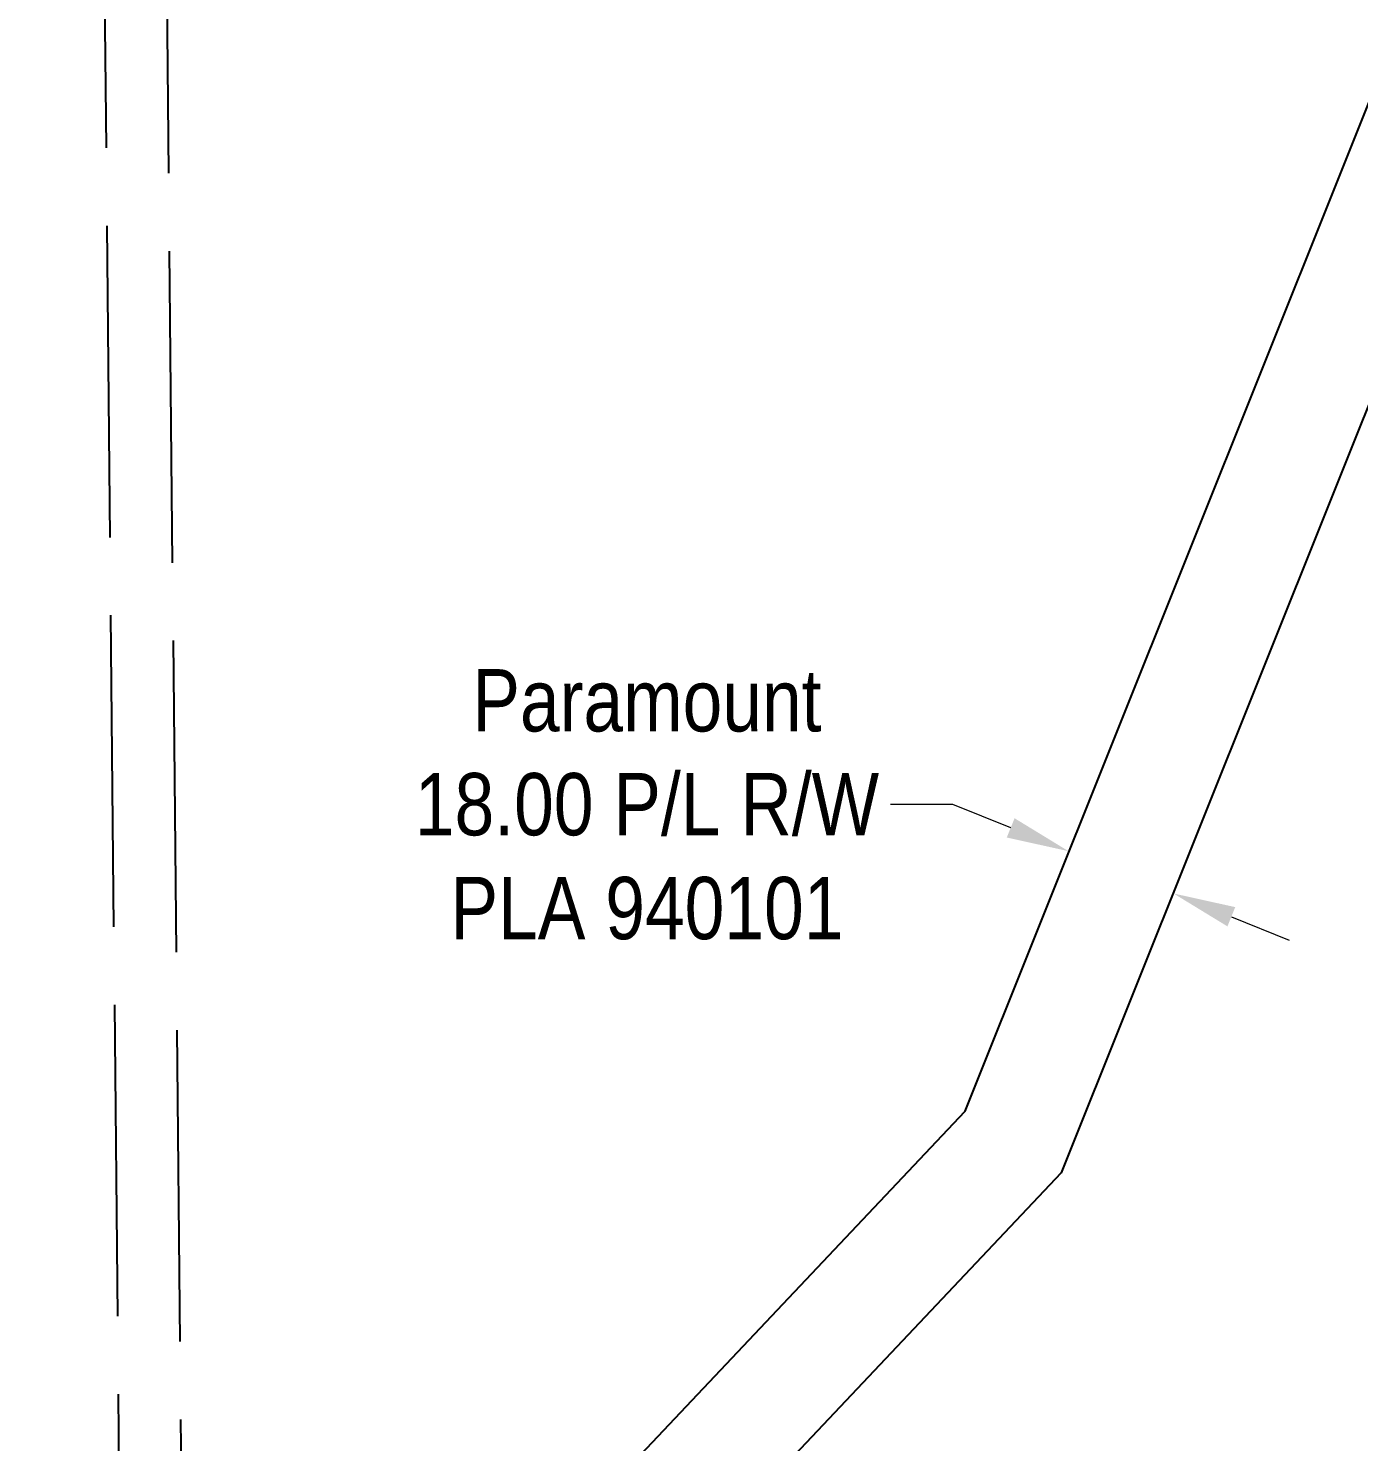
# Model space of a CAD drawing. Extents: x 538089 to 546766, y 6046620 to 6052605.
# Drawn here: x 543950.6 to 544164.1, y 6048180.2 to 6048407 of the extents above; entities that cross this region are included whole.
import ezdxf

# ---------------------------------------------------------------- set-up
doc = ezdxf.new("R2010")
doc.units = 0
doc.header["$LTSCALE"] = 5
doc.linetypes.add('foc-UNSURVEYED', pattern=[12.5, 10, -2.5])
doc.layers.add('F-RW', color=190, linetype='Continuous')
doc.layers.add('L-USEC', color=7, linetype='foc-UNSURVEYED')
doc.layers.add('F-RW-T', color=190, linetype='Continuous', lineweight=9)
doc.styles.add('80CG', font='ARIALN.TTF', dxfattribs={"height": 10})
doc.dimstyles.new('Compass 5 000', dxfattribs={"dimscale": 5, "dimtxt": 9, "dimasz": 2, "dimexe": 0.2, "dimexo": 0.0625, "dimgap": 0.5, "dimtad": 0, "dimtih": 1, "dimtoh": 1, "dimzin": 0, "dimdsep": 46, "dimtxsty": '80CG', "dimcen": 0.1, "dimse1": 1, "dimse2": 1, "dimclrd": 256, "dimclrt": 256, "dimaunit": 1, "dimadec": 4, "dimazin": 0, "dimtfac": 0.06, "dimtofl": 0, "dimtmove": 0, "dimatfit": 1, "dimfxl": 0.2, "dimtolj": 1, "dimtzin": 0, "dimlwd": -1, "dimarcsym": 0})

# ---------------------------------------------------------------- blocks, each defined once
blk = doc.blocks.new('*D473')
at = {"layer": 'F-RW-T', "transparency": 16777216}
for p, q in [((544099, 6048282.41), (544089, 6048282.41)), ((544108.28, 6048278.67), (544099, 6048282.41)), ((544143.69, 6048264.41), (544152.96, 6048260.68))]:
    blk.add_line(p, q, dxfattribs=at)
for points in [[(544108.9, 6048280.22), (544107.65, 6048277.13), (544117.55, 6048274.94)], [(544144.31, 6048265.96), (544143.06, 6048262.87), (544134.41, 6048268.15)]]:
    blk.add_solid(points, dxfattribs=at)
at = {"layer": 'F-RW-T', "transparency": 16777216, "insert": (544049.91, 6048282.41), "char_height": 10, "attachment_point": 5, "style": '80CG'}
blk.add_mtext('\\A1;Paramount\\P18.00 P/L R/W\\PPLA 940101', dxfattribs=at)

msp = doc.modelspace()

# ---------------------------------------------------------------- linework, layer by layer
at = {"layer": 'F-RW'}
msp.add_lwpolyline([(543435.594, 6047528.852), (543530.862, 6047629.694), (543946.084, 6048069.247), (543975.938, 6048100.849), (544100.988, 6048233.224), (544507.094, 6049247.581), (544526.55, 6049247.76), (544116.401, 6048223.319), (543976.19, 6048074.895), (543946.336, 6048043.293), (543555.844, 6047629.919), (543460.576, 6047529.077)], dxfattribs=at)
at = {"layer": 'L-USEC'}
for p, q in [((543962.628, 6048437.79), (543970.434, 6047633.677)), ((543980.473, 6047633.767), (543972.666, 6048437.864))]:
    msp.add_line(p, q, dxfattribs=at)

# ---------------------------------------------------------------- dimensions: what is measured, and where the dimension line sits
at = {"layer": 'F-RW-T'}
dim = msp.add_linear_dim(base=(544134.41, 6048268.148), p1=(544119.738, 6048280.368), p2=(544136.597, 6048273.578), angle=338.06272, text='Paramount\\P18.00 P/L R/W\\PPLA 940101', dimstyle='Compass 5 000', dxfattribs=at)
dim.commit()
dim.dimension.update_dxf_attribs({"geometry": '*D473', "text_midpoint": (544049.913, 6048282.409), "dimtype": 161})

doc.saveas('drawing.dxf')
